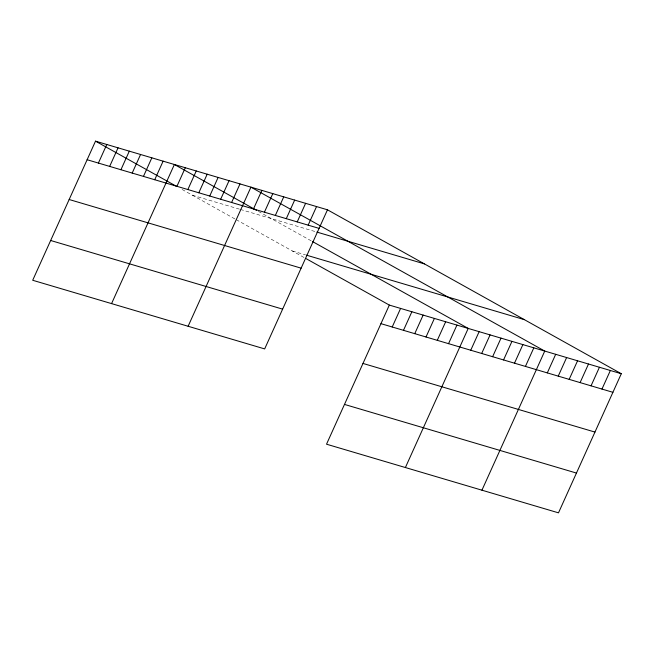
<?xml version="1.0" encoding="UTF-8"?>
<svg xmlns="http://www.w3.org/2000/svg" width="654" height="654" viewBox="0 0 654 654"><rect width="100%" height="100%" fill="white"/><g stroke="black" fill="none" stroke-linecap="round" stroke-linejoin="round"><path stroke-width="0.49" stroke-dasharray="3.27 2.45" d="M192.472 195.252L239.421 209.149M240.353 209.427L315.081 231.541M292.371 250.989L305.516 254.88M258.355 211.348L311.476 240.991M182.082 189.456L235.285 219.139M236.176 219.638L304.494 257.75"/><path stroke-width="0.98" d="M327.474 209.803L95.509 141.158L32.7 280.272L264.666 348.917L327.474 209.803L621.3 373.728L558.491 512.842L326.526 444.197L389.334 305.083L621.3 373.728M98.394 163.067L106.782 144.493M109.659 166.402L118.047 147.829M120.925 169.738L129.312 151.156M132.19 173.065L140.577 154.491M143.455 176.4L151.842 157.827M154.728 179.736L163.116 161.162M111.564 303.611L174.381 164.497L256.621 210.384M176.932 186.308L185.311 167.735M187.862 189.546L196.249 170.972M198.8 192.783L207.187 174.209M209.738 196.02L218.117 177.438M220.668 199.249L229.055 180.676M231.606 202.487L239.993 183.913M188.115 326.264L250.932 187.15L544.749 351.075L481.941 490.189M253.474 208.961L261.862 190.388M264.412 212.198L272.8 193.625M275.35 215.436L283.738 196.862M286.28 218.673L294.668 200.091M297.218 221.902L305.606 203.329M308.157 225.139L316.544 206.566M392.212 326.992L400.6 308.418M403.485 330.327L411.873 311.754M414.75 333.663L423.138 315.089M426.016 336.998L434.403 318.424M437.281 340.333L445.668 321.76M448.546 343.669L456.933 325.087M405.39 467.536L468.207 328.422L312.375 241.481M470.749 350.233L479.137 331.66M481.687 353.471L490.075 334.897M492.626 356.708L501.013 338.134M503.555 359.945L511.943 341.372M514.494 363.183L522.881 344.609M525.432 366.42L533.819 347.846M547.3 372.886L555.687 354.313M558.238 376.124L566.626 357.55M569.168 379.361L577.556 360.787M580.106 382.598L588.494 364.025M591.044 385.835L599.432 367.262M601.974 389.073L610.362 370.499M87.121 159.731L319.087 228.377M316.904 232.08L424.438 263.897M306.456 255.158L524.336 319.634M69.16 199.511L301.126 268.156M380.947 323.656L612.912 392.31M50.66 240.492L282.626 309.138M362.986 363.436L594.952 432.081M344.486 404.417L576.452 473.063M95.509 141.158L176.891 186.562M306.227 258.714L389.334 305.083"/></g></svg>
